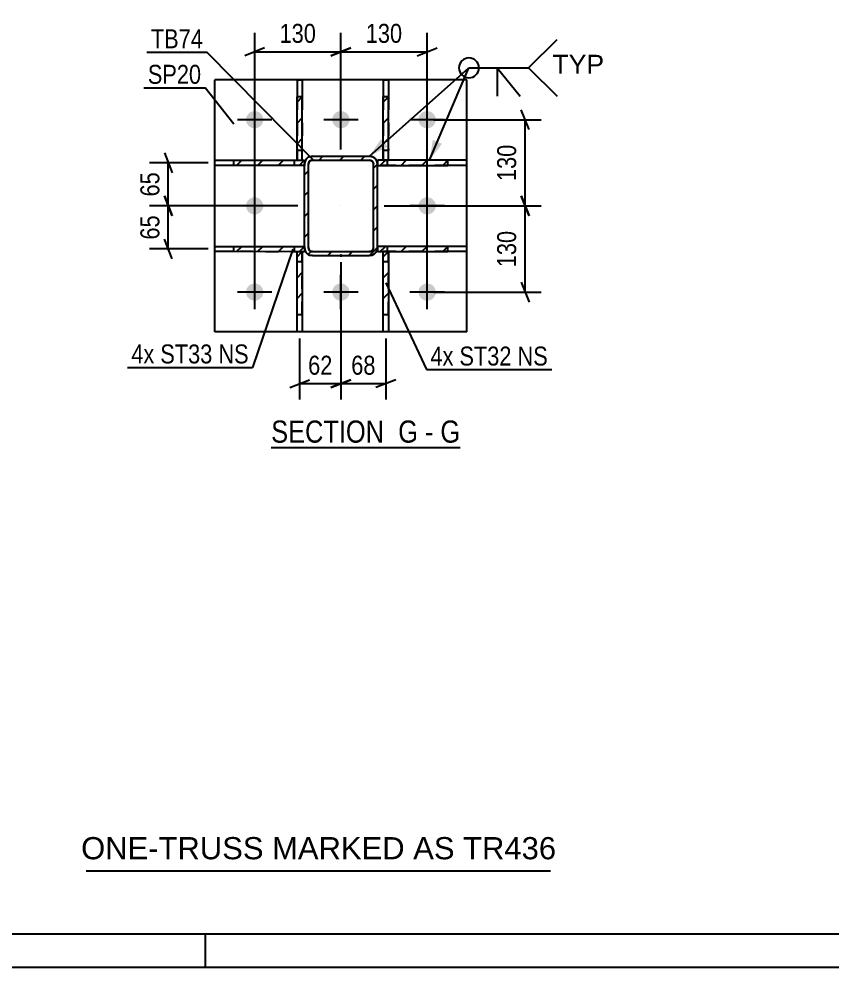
# Model space of a CAD drawing. Header units: millimetres. Extents: x -80 to 761, y -429 to 165.
# Drawn here: x 312.5 to 435.1, y -429 to -286 of the extents above; entities that cross this region are included whole.
import ezdxf

# ---------------------------------------------------------------- set-up
doc = ezdxf.new("R2010")
doc.units = ezdxf.units.MM
doc.linetypes.add('DXK_LINE_DOT2', pattern=[3.9198, 1.9599, -1.9599])
doc.linetypes.add('DXK_LINE_DOT3', pattern=[5.9187, 2.979, -0.9799, 0.9799, -0.9799])
doc.styles.add('Arial', font='ARIAL.TTF', dxfattribs={"height": 0.2})
doc.styles.add('Arial Narrow', font='ARIALN.TTF', dxfattribs={"height": 0.2})

# ---------------------------------------------------------------- blocks, each defined once
blk = doc.blocks.new('Unknown-814184913-1135')
at = {"color": 5, "linetype": 'Continuous'}
for p, q in [((-75.34, -423.95), (755.66, -423.95)), ((340.66, -428.95), (340.66, -423.95)), ((-80.34, -428.95), (760.66, -428.95))]:
    blk.add_line(p, q, dxfattribs=at)
blk = doc.blocks.new('Unknown-814184913-19123')
at = {"color": 7, "linetype": 'Continuous'}
blk.add_line((322.66, -414.45), (392.66, -414.45), dxfattribs=at)
at = {"color": 7, "style": 'Arial'}
blk.add_text('ONE-TRUSS MARKED AS TR436', height=3.3428, dxfattribs=at).set_placement((321.91, -412.7))
blk = doc.blocks.new('Unknown-814184913-17 - 2091')
at = {"color": 6, "linetype": 'Continuous'}
blk.add_line((350.57, -350.62), (379.07, -350.62), dxfattribs=at)
at = {"color": 0, "linetype": 'Continuous'}
for points in [[(368.67, -349.87), (368.67, -346.37), (350.57, -346.37), (350.57, -349.87)], [(372.71, -349.87), (372.71, -346.37), (369.72, -346.37), (369.72, -349.87)], [(375.03, -349.87), (375.03, -346.37), (373.76, -346.37), (373.76, -349.87)], [(379.07, -349.87), (379.07, -346.37), (376.08, -346.37), (376.08, -349.87)]]:
    blk.add_wipeout(points, dxfattribs=at)
at = {"color": 7, "linetype": 'Continuous', "style": 'Arial Narrow'}
for s, p in [('SECTION ', (350.57, -349.87)), ('G', (369.72, -349.87)), ('G', (376.08, -349.87)), ('-', (373.76, -349.87))]:
    blk.add_text(s, height=3.34, dxfattribs=at).set_placement(p)
blk = doc.blocks.new('Part-814184913-2217 - 2091')
at = {"linetype": 'Continuous'}
h = blk.add_hatch(dxfattribs=at)
h.set_pattern_fill('', scale=0.7, style=0, pattern_type=0)
h.set_pattern_definition([(45, (368.2607, -321.055), (-1.57154, 1.57154), [])])
h.paths.add_polyline_path([(368.26, -330.61), (368.26, -321.05), (367.46, -321.05), (367.46, -330.61)])
at = {"color": 7, "linetype": 'DXK_LINE_DOT2'}
for p, q in [((367.46, -322.55), (367.46, -321.05)), ((367.46, -321.05), (368.26, -321.05)), ((368.26, -330.61), (368.26, -321.05)), ((367.46, -322.55), (368.26, -322.55)), ((367.46, -330.61), (367.46, -322.55))]:
    blk.add_line(p, q, dxfattribs=at)
at = {"color": 2, "linetype": 'Continuous'}
for p, q in [((367.46, -330.61), (367.46, -321.05)), ((367.46, -321.05), (368.26, -321.05)), ((368.26, -321.05), (368.26, -330.61)), ((367.46, -333.16), (367.46, -330.61)), ((368.26, -330.61), (367.46, -330.61)), ((368.26, -330.61), (368.26, -333.16)), ((368.26, -333.16), (367.46, -333.16))]:
    blk.add_line(p, q, dxfattribs=at)
blk = doc.blocks.new('Part-814184913-2201 - 2091')
at = {"linetype": 'Continuous'}
h = blk.add_hatch(dxfattribs=at)
h.set_pattern_fill('', scale=0.7, style=0, pattern_type=0)
h.set_pattern_definition([(45, (368.2602, -297.7187), (-1.57154, 1.57154), [])])
h.paths.add_polyline_path([(368.26, -307.25), (368.26, -297.72), (367.46, -297.72), (367.46, -307.25)])
at = {"color": 2, "linetype": 'Continuous'}
for p, q in [((367.46, -295.16), (367.46, -297.72)), ((367.46, -295.16), (368.26, -295.16)), ((368.26, -295.16), (368.26, -297.72)), ((367.46, -307.25), (367.46, -297.72)), ((368.26, -297.72), (367.46, -297.72)), ((368.26, -307.25), (368.26, -297.72)), ((367.46, -307.25), (368.26, -307.25))]:
    blk.add_line(p, q, dxfattribs=at)
at = {"color": 7, "linetype": 'DXK_LINE_DOT2'}
for p, q in [((367.46, -297.72), (367.46, -307.25)), ((368.26, -297.72), (368.26, -305.75)), ((367.46, -305.75), (368.26, -305.75)), ((368.26, -307.25), (368.26, -305.75)), ((367.46, -307.25), (368.26, -307.25))]:
    blk.add_line(p, q, dxfattribs=at)
blk = doc.blocks.new('Part-814184913-2216 - 2091')
at = {"linetype": 'Continuous'}
h = blk.add_hatch(dxfattribs=at)
h.set_pattern_fill('', scale=0.7, style=0, pattern_type=0)
h.set_pattern_definition([(45, (355.2607, -297.7187), (-1.57154, 1.57154), [])])
h.paths.add_polyline_path([(355.26, -307.25), (355.26, -297.72), (354.46, -297.72), (354.46, -307.25)])
at = {"color": 2, "linetype": 'Continuous'}
for p, q in [((354.46, -295.16), (354.46, -297.72)), ((354.46, -295.16), (355.26, -295.16)), ((355.26, -295.16), (355.26, -297.72)), ((354.46, -307.25), (354.46, -297.72)), ((355.26, -297.72), (354.46, -297.72)), ((355.26, -307.25), (355.26, -297.72)), ((354.46, -307.25), (355.26, -307.25))]:
    blk.add_line(p, q, dxfattribs=at)
at = {"color": 7, "linetype": 'DXK_LINE_DOT2'}
for p, q in [((354.46, -297.72), (354.46, -307.25)), ((355.26, -297.72), (355.26, -305.75)), ((354.46, -305.75), (355.26, -305.75)), ((355.26, -307.25), (355.26, -305.75)), ((354.46, -307.25), (355.26, -307.25))]:
    blk.add_line(p, q, dxfattribs=at)
blk = doc.blocks.new('Part-814184913-2192 - 2091')
at = {"linetype": 'Continuous'}
h = blk.add_hatch(dxfattribs=at)
h.set_pattern_fill('', scale=0.7, style=0, pattern_type=0)
h.set_pattern_definition([(45, (366.5761, -320.4642), (-1.57154, 1.57154), [])])
h.paths.add_polyline_path([(366.48, -320.92), (366.58, -320.46), (366.58, -307.86), (366.48, -307.4), (366.22, -307.02), (365.84, -306.76), (365.38, -306.66), (356.78, -306.66), (356.32, -306.76), (355.93, -307.02), (355.67, -307.4), (355.58, -307.86), (355.58, -320.46), (355.67, -320.92), (355.93, -321.31), (356.32, -321.57), (356.78, -321.66), (365.38, -321.66), (365.84, -321.57), (366.22, -321.31)])
h.paths.add_polyline_path([(365.61, -321.02), (365.38, -321.06), (356.78, -321.06), (356.55, -321.02), (356.35, -320.89), (356.22, -320.69), (356.18, -320.46), (356.18, -307.86), (356.22, -307.63), (356.35, -307.44), (356.55, -307.31), (356.78, -307.26), (365.38, -307.26), (365.61, -307.31), (365.8, -307.44), (365.93, -307.63), (365.98, -307.86), (365.98, -320.46), (365.93, -320.69), (365.8, -320.89)])
blk.add_hatch(color=30, dxfattribs=at).paths.add_polyline_path([(361.08, -321.76, -1), (361.08, -321.56, -1)])
at = {"color": 7, "linetype": 'DXK_LINE_DOT2'}
for p, q in [((355.58, -307.86), (355.67, -307.4)), ((356.32, -306.76), (356.78, -306.66)), ((356.55, -307.31), (356.35, -307.44)), ((356.78, -307.26), (356.55, -307.31)), ((356.78, -306.66), (365.38, -306.66)), ((356.78, -307.26), (365.38, -307.26)), ((365.38, -306.66), (365.84, -306.76)), ((365.61, -307.31), (365.38, -307.26)), ((365.8, -307.44), (365.61, -307.31)), ((366.48, -307.4), (366.58, -307.86)), ((355.58, -320.46), (355.58, -307.86)), ((356.22, -307.63), (356.18, -307.86)), ((356.18, -320.46), (356.18, -307.86)), ((356.35, -307.44), (356.22, -307.63)), ((365.93, -307.63), (365.8, -307.44)), ((365.98, -307.86), (365.93, -307.63)), ((365.98, -320.46), (365.98, -307.86)), ((366.58, -320.46), (366.58, -307.86)), ((355.67, -320.92), (355.58, -320.46)), ((356.18, -320.46), (356.22, -320.69)), ((356.22, -320.69), (356.35, -320.89)), ((356.78, -321.66), (356.32, -321.57)), ((356.35, -320.89), (356.55, -321.02)), ((356.55, -321.02), (356.78, -321.06)), ((356.78, -321.06), (365.38, -321.06)), ((356.78, -321.66), (365.38, -321.66)), ((365.38, -321.06), (365.61, -321.02)), ((365.84, -321.57), (365.38, -321.66)), ((365.61, -321.02), (365.8, -320.89)), ((365.8, -320.89), (365.93, -320.69)), ((365.93, -320.69), (365.98, -320.46)), ((366.58, -320.46), (366.48, -320.92))]:
    blk.add_line(p, q, dxfattribs=at)
at = {"color": 2, "linetype": 'Continuous'}
for p, q in [((355.67, -307.4), (355.58, -307.86)), ((356.78, -306.66), (356.32, -306.76)), ((356.35, -307.44), (356.55, -307.31)), ((356.55, -307.31), (356.78, -307.26)), ((356.78, -306.66), (365.38, -306.66)), ((356.78, -307.26), (365.38, -307.26)), ((365.84, -306.76), (365.38, -306.66)), ((365.38, -307.26), (365.61, -307.31)), ((365.61, -307.31), (365.8, -307.44)), ((366.58, -307.86), (366.48, -307.4)), ((355.58, -320.46), (355.58, -307.86)), ((356.18, -307.86), (356.22, -307.63)), ((356.18, -320.46), (356.18, -307.86)), ((356.22, -307.63), (356.35, -307.44)), ((365.8, -307.44), (365.93, -307.63)), ((365.93, -307.63), (365.98, -307.86)), ((365.98, -320.46), (365.98, -307.86)), ((366.58, -320.46), (366.58, -307.86)), ((355.58, -320.46), (355.67, -320.92)), ((356.22, -320.69), (356.18, -320.46)), ((356.35, -320.89), (356.22, -320.69)), ((356.32, -321.57), (356.78, -321.66)), ((356.55, -321.02), (356.35, -320.89)), ((356.78, -321.06), (356.55, -321.02)), ((356.78, -321.06), (365.38, -321.06)), ((356.78, -321.66), (365.38, -321.66)), ((365.61, -321.02), (365.38, -321.06)), ((365.38, -321.66), (365.84, -321.57)), ((365.8, -320.89), (365.61, -321.02)), ((365.93, -320.69), (365.8, -320.89)), ((365.98, -320.46), (365.93, -320.69)), ((366.48, -320.92), (366.58, -320.46))]:
    blk.add_line(p, q, dxfattribs=at)
at = {"color": 7, "linetype": 'DXK_LINE_DOT3'}
blk.add_line((361.08, -314.16), (361.08, -314.16), dxfattribs=at)
at = {"color": 30, "linetype": 'DXK_LINE_DOT3'}
blk.add_line((361.08, -321.66), (361.08, -321.66), dxfattribs=at)
at = {"color": 30, "linetype": 'Continuous'}
blk.add_circle((361.08, -321.66), 0.1, dxfattribs=at)
at = {"color": 7, "linetype": 'DXK_LINE_DOT2'}
for centre, start, end in [((356.78, -307.86), 112.5, 157.5), ((365.38, -307.86), 22.5, 67.5), ((356.78, -320.46), 202.5, 247.5), ((365.38, -320.46), 292.5, 337.5)]:
    blk.add_arc(centre, 1.2, start, end, dxfattribs=at)
at = {"color": 2, "linetype": 'Continuous'}
for centre, start, end in [((356.78, -307.86), 112.5, 157.5), ((365.38, -307.86), 22.5, 67.5), ((356.78, -320.46), 202.5, 247.5), ((365.38, -320.46), 292.5, 337.5)]:
    blk.add_arc(centre, 1.2, start, end, dxfattribs=at)
blk = doc.blocks.new('Part-814184913-2222 - 2091')
at = {"linetype": 'Continuous'}
h = blk.add_hatch(dxfattribs=at)
h.set_pattern_fill('', scale=0.7, style=0, pattern_type=0)
h.set_pattern_definition([(45, (355.2612, -321.055), (-1.57154, 1.57154), [])])
h.paths.add_polyline_path([(355.26, -330.61), (355.26, -321.05), (354.46, -321.05), (354.46, -330.61)])
at = {"color": 7, "linetype": 'DXK_LINE_DOT2'}
for p, q in [((354.46, -322.55), (354.46, -321.05)), ((354.46, -321.05), (355.26, -321.05)), ((355.26, -330.61), (355.26, -321.05)), ((354.46, -322.55), (355.26, -322.55)), ((354.46, -330.61), (354.46, -322.55))]:
    blk.add_line(p, q, dxfattribs=at)
at = {"color": 2, "linetype": 'Continuous'}
for p, q in [((354.46, -330.61), (354.46, -321.05)), ((354.46, -321.05), (355.26, -321.05)), ((355.26, -321.05), (355.26, -330.61)), ((354.46, -333.16), (354.46, -330.61)), ((355.26, -330.61), (354.46, -330.61)), ((355.26, -330.61), (355.26, -333.16)), ((355.26, -333.16), (354.46, -333.16))]:
    blk.add_line(p, q, dxfattribs=at)
blk = doc.blocks.new('Part-814184913-2223 - 2091')
at = {"linetype": 'Continuous'}
h = blk.add_hatch(dxfattribs=at)
h.set_pattern_fill('', scale=0.7, style=0, pattern_type=0)
h.set_pattern_definition([(45, (355.576, -307.2651), (-1.57154, 1.57154), [])])
h.paths.add_polyline_path([(355.58, -308.07), (355.58, -307.27), (344.93, -307.26), (344.93, -308.06)])
at = {"color": 2, "linetype": 'Continuous'}
for p, q in [((342.08, -308.06), (342.08, -307.26)), ((342.08, -307.26), (344.93, -307.26)), ((344.93, -307.26), (355.58, -307.27)), ((344.93, -308.06), (344.93, -307.26)), ((355.58, -307.27), (355.58, -308.07)), ((344.93, -308.06), (342.08, -308.06)), ((355.58, -308.07), (344.93, -308.06))]:
    blk.add_line(p, q, dxfattribs=at)
at = {"color": 7, "linetype": 'DXK_LINE_DOT2'}
for p, q in [((344.93, -307.26), (355.58, -307.27)), ((354.08, -308.07), (354.08, -307.27)), ((355.58, -307.27), (355.58, -308.07)), ((355.58, -308.07), (344.93, -308.06))]:
    blk.add_line(p, q, dxfattribs=at)
blk = doc.blocks.new('Part-814184913-2224 - 2091')
at = {"linetype": 'Continuous'}
h = blk.add_hatch(dxfattribs=at)
h.set_pattern_fill('', scale=0.7, style=0, pattern_type=0)
h.set_pattern_definition([(45, (355.576, -320.2651), (-1.57154, 1.57154), [])])
h.paths.add_polyline_path([(355.58, -321.07), (355.58, -320.27), (344.93, -320.26), (344.93, -321.06)])
at = {"color": 2, "linetype": 'Continuous'}
for p, q in [((342.08, -321.06), (342.08, -320.26)), ((342.08, -320.26), (344.93, -320.26)), ((344.93, -320.26), (355.58, -320.27)), ((344.93, -321.06), (344.93, -320.26)), ((355.58, -320.27), (355.58, -321.07)), ((344.93, -321.06), (342.08, -321.06)), ((355.58, -321.07), (344.93, -321.06))]:
    blk.add_line(p, q, dxfattribs=at)
at = {"color": 7, "linetype": 'DXK_LINE_DOT2'}
for p, q in [((344.93, -320.26), (355.58, -320.27)), ((354.08, -321.07), (354.08, -320.27)), ((355.58, -320.27), (355.58, -321.07)), ((355.58, -321.07), (344.93, -321.06))]:
    blk.add_line(p, q, dxfattribs=at)
blk = doc.blocks.new('Part-814184913-2239 - 2091')
at = {"linetype": 'Continuous'}
h = blk.add_hatch(dxfattribs=at)
h.set_pattern_fill('', scale=0.7, style=0, pattern_type=0)
h.set_pattern_definition([(45, (377.2242, -307.265), (-1.57154, 1.57154), [])])
h.paths.add_polyline_path([(377.22, -308.06), (377.22, -307.26), (366.58, -307.26), (366.58, -308.06)])
at = {"color": 7, "linetype": 'DXK_LINE_DOT2'}
for p, q in [((377.22, -307.26), (366.58, -307.26)), ((366.58, -307.26), (366.58, -308.06)), ((368.08, -308.06), (368.08, -307.26)), ((377.22, -308.06), (366.58, -308.06))]:
    blk.add_line(p, q, dxfattribs=at)
at = {"color": 2, "linetype": 'Continuous'}
for p, q in [((377.22, -307.26), (366.58, -307.26)), ((366.58, -307.26), (366.58, -308.06)), ((380.08, -307.26), (377.22, -307.26)), ((377.22, -308.06), (377.22, -307.26)), ((380.08, -308.06), (380.08, -307.26)), ((366.58, -308.06), (377.22, -308.06)), ((380.08, -308.06), (377.22, -308.06))]:
    blk.add_line(p, q, dxfattribs=at)
blk = doc.blocks.new('Part-814184913-2244 - 2091')
at = {"linetype": 'Continuous'}
h = blk.add_hatch(dxfattribs=at)
h.set_pattern_fill('', scale=0.7, style=0, pattern_type=0)
h.set_pattern_definition([(45, (377.2242, -320.265), (-1.57154, 1.57154), [])])
h.paths.add_polyline_path([(377.22, -321.06), (377.22, -320.26), (366.58, -320.26), (366.58, -321.06)])
at = {"color": 7, "linetype": 'DXK_LINE_DOT2'}
for p, q in [((377.22, -320.26), (366.58, -320.26)), ((366.58, -320.26), (366.58, -321.06)), ((368.08, -321.06), (368.08, -320.26)), ((377.22, -321.06), (366.58, -321.06))]:
    blk.add_line(p, q, dxfattribs=at)
at = {"color": 2, "linetype": 'Continuous'}
for p, q in [((377.22, -320.26), (366.58, -320.26)), ((366.58, -320.26), (366.58, -321.06)), ((380.08, -320.26), (377.22, -320.26)), ((377.22, -321.06), (377.22, -320.26)), ((380.08, -321.06), (380.08, -320.26)), ((366.58, -321.06), (377.22, -321.06)), ((380.08, -321.06), (377.22, -321.06))]:
    blk.add_line(p, q, dxfattribs=at)
blk = doc.blocks.new('Part-814184913-2250 - 2091')
at = {"color": 2, "linetype": 'Continuous'}
for p, q in [((342.08, -333.16), (342.08, -295.16)), ((380.08, -295.16), (342.08, -295.16)), ((380.08, -333.16), (380.08, -295.16)), ((380.08, -333.16), (342.08, -333.16))]:
    blk.add_line(p, q, dxfattribs=at)
blk = doc.blocks.new('Bolt-814184913-2283 - 2091')
at = {"linetype": 'Continuous'}
for points in [[(346.78, -301.16, -1), (349.38, -301.16, -1)], [(359.78, -301.16, -1), (362.38, -301.16, -1)], [(372.78, -301.16, -1), (375.38, -301.16, -1)], [(346.78, -314.16, -1), (349.38, -314.16, -1)], [(372.78, -314.16, -1), (375.38, -314.16, -1)], [(346.78, -327.16, -1), (349.38, -327.16, -1)], [(359.78, -327.16, -1), (362.38, -327.16, -1)], [(372.78, -327.16, -1), (375.38, -327.16, -1)]]:
    blk.add_hatch(color=1, dxfattribs=at).paths.add_polyline_path(points)
at = {"color": 1, "linetype": 'Continuous'}
for p, q in [((348.08, -303.76), (348.08, -298.56)), ((361.08, -303.76), (361.08, -298.56)), ((374.08, -303.76), (374.08, -298.56)), ((350.68, -301.16), (345.48, -301.16)), ((363.68, -301.16), (358.48, -301.16)), ((376.68, -301.16), (371.48, -301.16)), ((348.08, -316.76), (348.08, -311.56)), ((374.08, -316.76), (374.08, -311.56)), ((350.68, -314.16), (345.48, -314.16)), ((376.68, -314.16), (371.48, -314.16)), ((348.08, -329.76), (348.08, -324.56)), ((361.08, -329.76), (361.08, -324.56)), ((374.08, -329.76), (374.08, -324.56)), ((350.68, -327.16), (345.48, -327.16)), ((363.68, -327.16), (358.48, -327.16)), ((376.68, -327.16), (371.48, -327.16))]:
    blk.add_line(p, q, dxfattribs=at)
blk = doc.blocks.new('StraightDimension-814184913-2322 - 2091')
at = {"color": 7, "linetype": 'Continuous'}
for p, q in [((389.45, -302.66), (388.25, -299.66)), ((375.08, -301.16), (391.25, -301.16)), ((388.85, -314.16), (388.85, -301.16)), ((388.25, -312.66), (389.45, -315.66)), ((367.58, -314.16), (391.25, -314.16))]:
    blk.add_line(p, q, dxfattribs=at)
at = {"color": 0}
blk.add_wipeout([(388.1, -304.32), (383.9, -304.32), (383.9, -311.01), (388.1, -311.01)], dxfattribs=at)
at = {"color": 3, "style": 'Arial Narrow'}
blk.add_text('130', height=2.863, rotation=90.0002, dxfattribs=at).set_placement((387.5, -310.41))
blk = doc.blocks.new('StraightDimension-814184913-2293 - 2091')
at = {"color": 7, "linetype": 'Continuous'}
for p, q in [((361.08, -322.66), (361.08, -343.37)), ((367.86, -334.16), (367.86, -343.37)), ((359.58, -341.57), (362.58, -340.37)), ((361.08, -340.97), (367.86, -340.97)), ((369.36, -340.37), (366.36, -341.57))]:
    blk.add_line(p, q, dxfattribs=at)
at = {"color": 0}
blk.add_wipeout([(366.9, -340.22), (366.9, -336.02), (362.04, -336.02), (362.04, -340.22)], dxfattribs=at)
at = {"color": 3, "style": 'Arial Narrow'}
blk.add_text('68', height=2.863, dxfattribs=at).set_placement((362.64, -339.62))
blk = doc.blocks.new('StraightDimension-814184913-2302 - 2091')
at = {"color": 7, "linetype": 'Continuous'}
for p, q in [((361.08, -322.66), (361.08, -343.37)), ((354.86, -334.16), (354.86, -343.37)), ((353.36, -341.57), (356.36, -340.37)), ((354.86, -340.97), (361.08, -340.97)), ((362.58, -340.37), (359.58, -341.57))]:
    blk.add_line(p, q, dxfattribs=at)
at = {"color": 0}
blk.add_wipeout([(360.4, -340.22), (360.4, -336.02), (355.54, -336.02), (355.54, -340.22)], dxfattribs=at)
at = {"color": 3, "style": 'Arial Narrow'}
blk.add_text('62', height=2.863, dxfattribs=at).set_placement((356.14, -339.62))
blk = doc.blocks.new('StraightDimension-814184913-2312 - 2091')
at = {"color": 7, "linetype": 'Continuous'}
for p, q in [((389.45, -315.66), (388.25, -312.66)), ((367.58, -314.16), (391.25, -314.16)), ((388.85, -327.16), (388.85, -314.16)), ((388.25, -325.66), (389.45, -328.66)), ((375.08, -327.16), (391.25, -327.16))]:
    blk.add_line(p, q, dxfattribs=at)
at = {"color": 0}
blk.add_wipeout([(388.1, -317.32), (383.9, -317.32), (383.9, -324.01), (388.1, -324.01)], dxfattribs=at)
at = {"color": 3, "style": 'Arial Narrow'}
blk.add_text('130', height=2.863, rotation=90.0002, dxfattribs=at).set_placement((387.5, -323.41))
blk = doc.blocks.new('StraightDimension-814184913-2333 - 2091')
at = {"color": 7, "linetype": 'Continuous'}
for p, q in [((334.46, -312.66), (335.66, -315.66)), ((354.58, -314.16), (332.21, -314.16)), ((335.06, -320.66), (335.06, -314.16)), ((335.66, -322.16), (334.46, -319.16)), ((341.08, -320.66), (332.21, -320.66))]:
    blk.add_line(p, q, dxfattribs=at)
at = {"color": 0}
blk.add_wipeout([(334.31, -314.99), (330.11, -314.99), (330.11, -319.84), (334.31, -319.84)], dxfattribs=at)
at = {"color": 3, "style": 'Arial Narrow'}
blk.add_text('65', height=2.863, rotation=90.0002, dxfattribs=at).set_placement((333.71, -319.24))
blk = doc.blocks.new('StraightDimension-814184913-2339 - 2091')
at = {"color": 7, "linetype": 'Continuous'}
for p, q in [((334.46, -306.16), (335.66, -309.16)), ((341.08, -307.66), (332.21, -307.66)), ((335.06, -314.16), (335.06, -307.66)), ((335.66, -315.66), (334.46, -312.66)), ((354.58, -314.16), (332.21, -314.16))]:
    blk.add_line(p, q, dxfattribs=at)
at = {"color": 0}
blk.add_wipeout([(334.31, -308.49), (330.11, -308.49), (330.11, -313.34), (334.31, -313.34)], dxfattribs=at)
at = {"color": 3, "style": 'Arial Narrow'}
blk.add_text('65', height=2.863, rotation=90.0002, dxfattribs=at).set_placement((333.71, -312.74))
blk = doc.blocks.new('StraightDimension-814184913-2347 - 2091')
at = {"color": 7, "linetype": 'Continuous'}
for p, q in [((361.08, -305.66), (361.08, -288.07)), ((374.08, -326.16), (374.08, -288.07)), ((362.58, -290.32), (359.58, -291.52)), ((361.08, -290.92), (374.08, -290.92)), ((372.58, -291.52), (375.58, -290.32))]:
    blk.add_line(p, q, dxfattribs=at)
at = {"color": 0}
blk.add_wipeout([(370.92, -290.17), (370.92, -285.97), (364.23, -285.97), (364.23, -290.17)], dxfattribs=at)
at = {"color": 3, "style": 'Arial Narrow'}
blk.add_text('130', height=2.863, dxfattribs=at).set_placement((364.83, -289.57))
blk = doc.blocks.new('StraightDimension-814184913-2356 - 2091')
at = {"color": 7, "linetype": 'Continuous'}
for p, q in [((348.08, -326.16), (348.08, -288.07)), ((361.08, -305.66), (361.08, -288.07)), ((349.58, -290.32), (346.58, -291.52)), ((348.08, -290.92), (361.08, -290.92)), ((359.58, -291.52), (362.58, -290.32))]:
    blk.add_line(p, q, dxfattribs=at)
at = {"color": 0}
blk.add_wipeout([(357.92, -290.17), (357.92, -285.97), (351.23, -285.97), (351.23, -290.17)], dxfattribs=at)
at = {"color": 3, "style": 'Arial Narrow'}
blk.add_text('130', height=2.863, dxfattribs=at).set_placement((351.83, -289.57))
blk = doc.blocks.new('Mark-814184913-2188 - 2091')
at = {"color": 0}
blk.add_wipeout([(340.28, -290.39), (340.28, -287.39), (332.43, -287.39), (332.43, -290.39)], dxfattribs=at)
blk.add_wipeout([(340.28, -290.39), (340.28, -287.39), (332.43, -287.39), (332.43, -290.39)], dxfattribs=at)
at = {"color": 30, "linetype": 'Continuous'}
for p in [(331.83, -290.99), (357.03, -307.37)]:
    blk.add_line(p, (340.88, -290.99), dxfattribs=at)
at = {"color": 3, "style": 'Arial Narrow'}
blk.add_text('TB74', height=2.863, dxfattribs=at).set_placement((332.43, -290.39))
blk = doc.blocks.new('MarkSet-814184913-2445 - 2091')
at = {"color": 0}
for points in [[(332.95, -337.92), (332.95, -334.92), (329.48, -334.92), (329.48, -337.92)], [(341.71, -337.92), (341.71, -334.92), (333.85, -334.92), (333.85, -337.92)], [(347.17, -337.92), (347.17, -334.92), (342.61, -334.92), (342.61, -337.92)]]:
    blk.add_wipeout(points, dxfattribs=at)
for points in [[(332.95, -337.92), (332.95, -334.92), (329.48, -334.92), (329.48, -337.92)], [(341.71, -337.92), (341.71, -334.92), (333.85, -334.92), (333.85, -337.92)], [(347.17, -337.92), (347.17, -334.92), (342.61, -334.92), (342.61, -337.92)]]:
    blk.add_wipeout(points, dxfattribs=at)
at = {"color": 30, "linetype": 'Continuous'}
for p in [(353.84, -320.69), (328.88, -338.52)]:
    blk.add_line(p, (347.77, -338.52), dxfattribs=at)
at = {"color": 3, "style": 'Arial Narrow'}
for s, p in [('4x', (329.48, -337.92)), ('ST33', (333.85, -337.92)), ('NS', (342.61, -337.92))]:
    blk.add_text(s, height=2.863, dxfattribs=at).set_placement(p)
blk = doc.blocks.new('Mark-814184913-2246 - 2091')
at = {"color": 0}
blk.add_wipeout([(340.01, -295.75), (340.01, -292.75), (331.97, -292.75), (331.97, -295.75)], dxfattribs=at)
blk.add_wipeout([(340.01, -295.75), (340.01, -292.75), (331.97, -292.75), (331.97, -295.75)], dxfattribs=at)
at = {"color": 30, "linetype": 'Continuous'}
for p in [(331.37, -296.35), (344.95, -301.82)]:
    blk.add_line(p, (340.61, -296.35), dxfattribs=at)
at = {"color": 3, "style": 'Arial Narrow'}
blk.add_text('SP20', height=2.863, dxfattribs=at).set_placement((331.97, -295.75))
blk = doc.blocks.new('WeldMark-814184913-2365 - 2091')
at = {"linetype": 'Continuous'}
for points in [[(368.12, -305.23), (365.38, -306.66), (367.12, -304.11)], [(376.32, -304.8), (374.46, -307.26), (374.94, -304.21)]]:
    blk.add_hatch(color=30, dxfattribs=at).paths.add_polyline_path(points)
at = {"color": 30, "linetype": 'Continuous'}
for p, q in [((365.38, -306.66), (380.38, -293.34)), ((374.46, -307.26), (380.38, -293.34)), ((380.38, -293.34), (389.38, -293.34))]:
    blk.add_line(p, q, dxfattribs=at)
at = {"color": 3, "linetype": 'Continuous'}
for q in [(388.09, -297.62), (384.66, -297.62)]:
    blk.add_line((384.66, -293.34), q, dxfattribs=at)
for start, end in [(90, 270), (270, 90)]:
    blk.add_arc((380.38, -293.34), 1.5, start, end, dxfattribs=at)
at = {"color": 0, "linetype": 'Continuous'}
blk.add_wipeout([(400.75, -294.24), (400.75, -291.24), (392.98, -291.24), (392.98, -294.24)], dxfattribs=at)
blk.add_wipeout([(400.75, -294.24), (400.75, -291.24), (392.98, -291.24), (392.98, -294.24)], dxfattribs=at)
at = {"color": 3, "linetype": 'Continuous'}
for q in [(393.66, -289.05), (393.66, -297.62)]:
    blk.add_line((389.38, -293.34), q, dxfattribs=at)
at = {"color": 3, "linetype": 'Continuous', "style": 'Arial'}
blk.add_text('TYP', height=2.865, dxfattribs=at).set_placement((392.98, -294.24))
blk = doc.blocks.new('MarkSet-814184913-2415 - 2091')
at = {"color": 0}
for points in [[(378.05, -338.24), (378.05, -335.24), (374.58, -335.24), (374.58, -338.24)], [(386.81, -338.24), (386.81, -335.24), (378.95, -335.24), (378.95, -338.24)], [(392.27, -338.24), (392.27, -335.24), (387.71, -335.24), (387.71, -338.24)]]:
    blk.add_wipeout(points, dxfattribs=at)
for points in [[(378.05, -338.24), (378.05, -335.24), (374.58, -335.24), (374.58, -338.24)], [(386.81, -338.24), (386.81, -335.24), (378.95, -335.24), (378.95, -338.24)], [(392.27, -338.24), (392.27, -335.24), (387.71, -335.24), (387.71, -338.24)]]:
    blk.add_wipeout(points, dxfattribs=at)
at = {"color": 30, "linetype": 'Continuous'}
for p, q in [((367.84, -325.76), (373.98, -338.84)), ((373.98, -338.84), (392.87, -338.84))]:
    blk.add_line(p, q, dxfattribs=at)
at = {"color": 3, "style": 'Arial Narrow'}
for s, p in [('4x', (374.58, -338.24)), ('ST32', (378.95, -338.24)), ('NS', (387.71, -338.24))]:
    blk.add_text(s, height=2.863, dxfattribs=at).set_placement(p)

msp = doc.modelspace()

# ---------------------------------------------------------------- block references
for name in ['Unknown-814184913-1135', 'Part-814184913-2250 - 2091', 'Part-814184913-2216 - 2091', 'Part-814184913-2201 - 2091', 'Bolt-814184913-2283 - 2091', 'Part-814184913-2223 - 2091', 'Part-814184913-2192 - 2091', 'Part-814184913-2239 - 2091', 'Part-814184913-2224 - 2091', 'Part-814184913-2244 - 2091', 'Part-814184913-2222 - 2091', 'Part-814184913-2217 - 2091', 'Unknown-814184913-19123']:
    msp.add_blockref(name, (0, 0))

# ---------------------------------------------------------------- next in the draw order: block references
for name in ['StraightDimension-814184913-2322 - 2091', 'StraightDimension-814184913-2293 - 2091', 'Unknown-814184913-17 - 2091']:
    msp.add_blockref(name, (0, 0))

# ---------------------------------------------------------------- next in the draw order: block references
for name in ['StraightDimension-814184913-2312 - 2091', 'StraightDimension-814184913-2302 - 2091']:
    msp.add_blockref(name, (0, 0))

# ---------------------------------------------------------------- next in the draw order: block references
for name in ['StraightDimension-814184913-2347 - 2091', 'StraightDimension-814184913-2333 - 2091']:
    msp.add_blockref(name, (0, 0))

# ---------------------------------------------------------------- next in the draw order: block references
for name in ['WeldMark-814184913-2365 - 2091', 'StraightDimension-814184913-2339 - 2091', 'MarkSet-814184913-2415 - 2091']:
    msp.add_blockref(name, (0, 0))

# ---------------------------------------------------------------- next in the draw order: block references
msp.add_blockref('StraightDimension-814184913-2356 - 2091', (0, 0))

# ---------------------------------------------------------------- next in the draw order: block references
for name in ['Mark-814184913-2188 - 2091', 'MarkSet-814184913-2445 - 2091']:
    msp.add_blockref(name, (0, 0))

# ---------------------------------------------------------------- next in the draw order: block references
msp.add_blockref('Mark-814184913-2246 - 2091', (0, 0))

doc.saveas('drawing.dxf')
